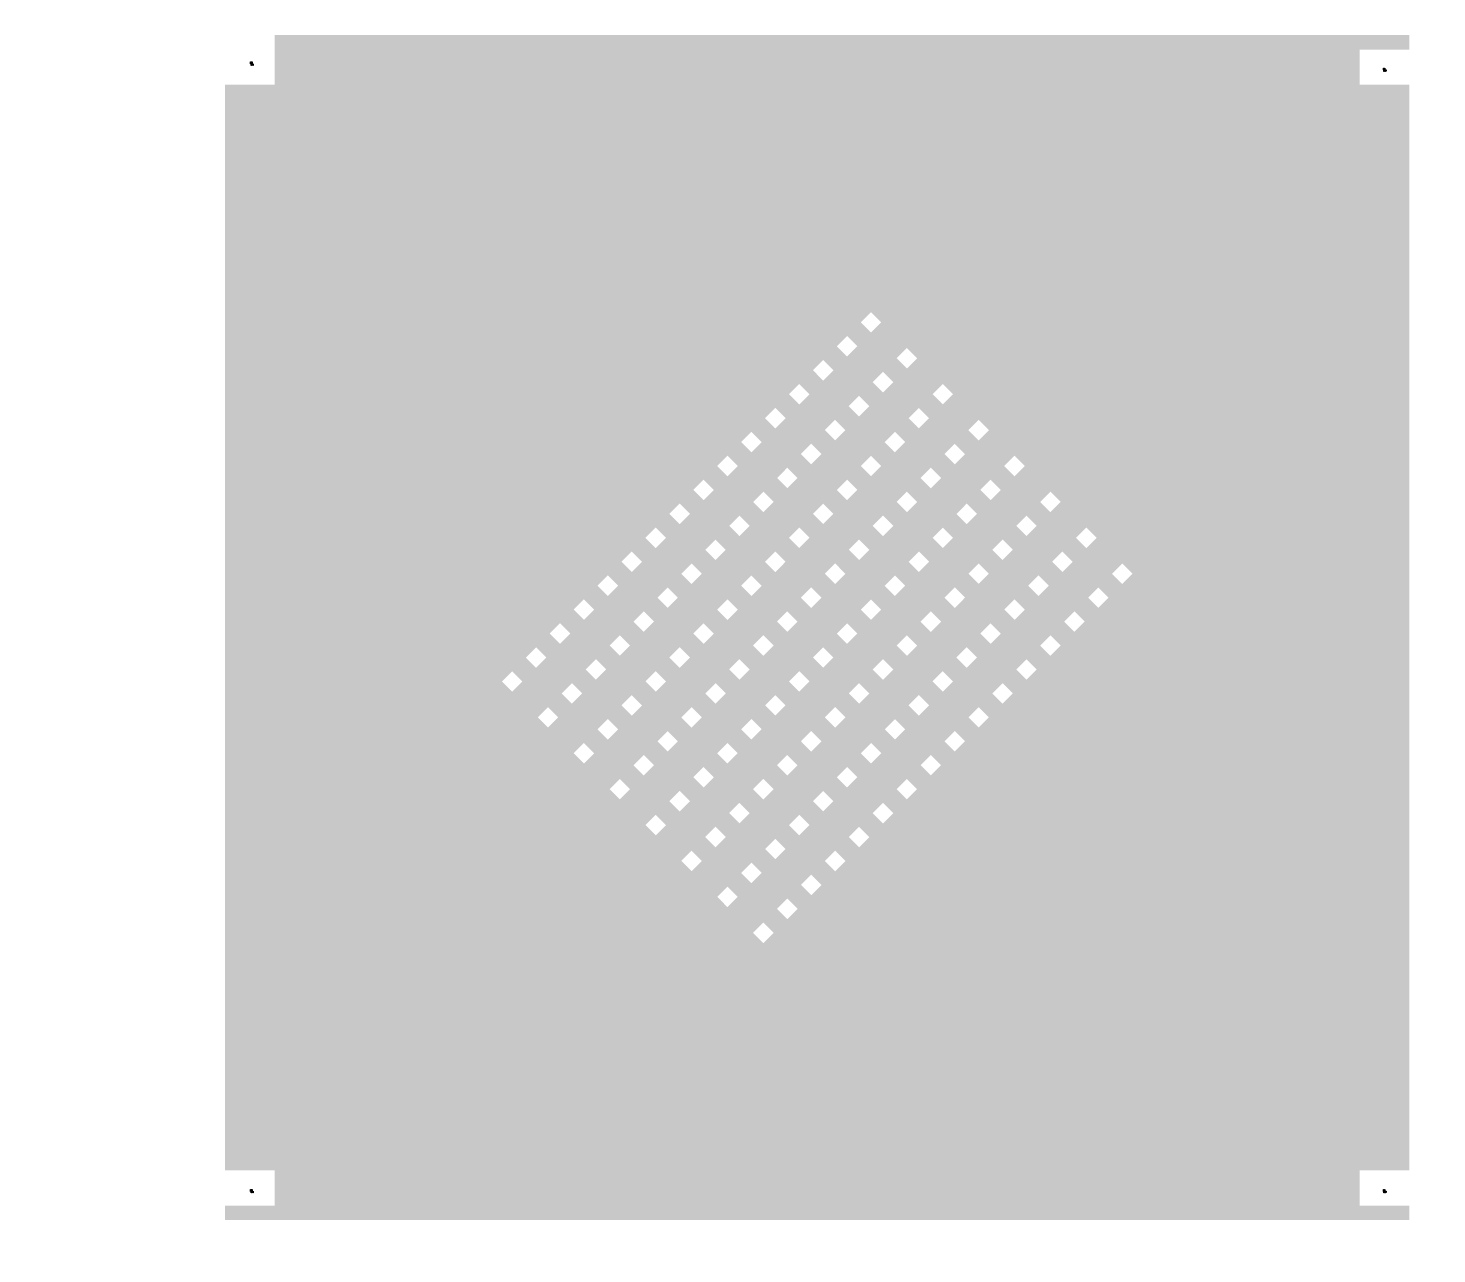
# Model space of a CAD drawing. Header units: inches. Extents: x -55000 to 163233, y -55008 to 54992.
# Drawn here: x -580 to 11078, y 11671 to 21808 of the extents above; entities that cross this region are included whole.
import ezdxf

# ---------------------------------------------------------------- set-up
doc = ezdxf.new("R2010")
doc.units = ezdxf.units.IN
doc.header["$MEASUREMENT"] = 0
doc.linetypes.add('ACAD_ISO07W100', pattern=[3, 0, -3])
doc.layers.get('0').update_dxf_attribs({"color": 20, "linetype": 'ACAD_ISO07W100'})
doc.layers.add('L10D0 Abs', color=4, linetype='Continuous')

# ---------------------------------------------------------------- blocks, each defined once
blk = doc.blocks.new('TUNE')
at = {"layer": 'L10D0 Abs'}
for points in [[(-10, 0), (-10, 12), (-14, 12), (-14, 28), (-10, 28), (-10, 16), (-6, 16), (-6, 28), (-2, 28), (-2, 12), (-6, 12), (-6, 0)], [(4, 0), (4, 6), (2, 6), (2, 14), (4, 14), (4, 8), (6, 8), (6, 14), (8, 14), (8, 6), (6, 6), (6, 0)]]:
    blk.add_lwpolyline(points, close=True, dxfattribs=at)

msp = doc.modelspace()

# ---------------------------------------------------------------- hatches: boundary and pattern name
at = {"layer": 'L10D0 Abs', "transparency": 33554483}
h = msp.add_hatch(color=256, dxfattribs=at)
h.dxf.hatch_style = 1
h.paths.add_polyline_path([(6480.33009, 19374.37121), (6395.47727, 19289.5184), (6310.62446, 19374.37121), (6395.47727, 19459.22402)], flags=16)
h.paths.add_polyline_path([(5589.37554, 14325.62879), (5504.52273, 14240.77598), (5419.66991, 14325.62879), (5504.52273, 14410.4816)], flags=16)
h.paths.add_polyline_path([(4599.42605, 16899.49747), (4514.57323, 16814.64466), (4429.72042, 16899.49747), (4514.57323, 16984.35029)], flags=16)
h.paths.add_polyline_path([(6777.31493, 19077.38636), (6692.46212, 18992.53355), (6607.60931, 19077.38636), (6692.46212, 19162.23917)], flags=16)
h.paths.add_polyline_path([(8559.22402, 17295.47727), (8474.37121, 17210.62446), (8389.5184, 17295.47727), (8474.37121, 17380.33009)], flags=16)
h.paths.add_polyline_path([(8361.23412, 17097.48737), (8276.38131, 17012.63456), (8191.5285, 17097.48737), (8276.38131, 17182.34019)], flags=16)
h.paths.add_polyline_path([(8163.24423, 16899.49747), (8078.39141, 16814.64466), (7993.5386, 16899.49747), (8078.39141, 16984.35029)], flags=16)
h.paths.add_polyline_path([(7965.25433, 16701.50758), (7880.40151, 16616.65476), (7795.5487, 16701.50758), (7880.40151, 16786.36039)], flags=16)
h.paths.add_polyline_path([(7767.26443, 16503.51768), (7682.41161, 16418.66486), (7597.5588, 16503.51768), (7682.41161, 16588.37049)], flags=16)
h.paths.add_polyline_path([(7569.27453, 16305.52778), (7484.42172, 16220.67496), (7399.5689, 16305.52778), (7484.42172, 16390.38059)], flags=16)
h.paths.add_polyline_path([(7371.28463, 16107.53788), (7286.43182, 16022.68507), (7201.579, 16107.53788), (7286.43182, 16192.39069)], flags=16)
h.paths.add_polyline_path([(7173.29473, 15909.54798), (7088.44192, 15824.69517), (7003.5891, 15909.54798), (7088.44192, 15994.40079)], flags=16)
h.paths.add_polyline_path([(6975.30483, 15711.55808), (6890.45202, 15626.70527), (6805.59921, 15711.55808), (6890.45202, 15796.4109)], flags=16)
h.paths.add_polyline_path([(6777.31493, 15513.56818), (6692.46212, 15428.71537), (6607.60931, 15513.56818), (6692.46212, 15598.421)], flags=16)
h.paths.add_polyline_path([(8262.23917, 17592.46212), (8177.38636, 17507.60931), (8092.53355, 17592.46212), (8177.38636, 17677.31493)], flags=16)
h.paths.add_polyline_path([(8064.24928, 17394.47222), (7979.39646, 17309.61941), (7894.54365, 17394.47222), (7979.39646, 17479.32504)], flags=16)
h.paths.add_polyline_path([(7866.25938, 17196.48232), (7781.40656, 17111.62951), (7696.55375, 17196.48232), (7781.40656, 17281.33514)], flags=16)
h.paths.add_polyline_path([(7668.26948, 16998.49242), (7583.41666, 16913.63961), (7498.56385, 16998.49242), (7583.41666, 17083.34524)], flags=16)
h.paths.add_polyline_path([(7470.27958, 16800.50253), (7385.42677, 16715.64971), (7300.57395, 16800.50253), (7385.42677, 16885.35534)], flags=16)
h.paths.add_polyline_path([(7272.28968, 16602.51263), (7187.43687, 16517.65981), (7102.58405, 16602.51263), (7187.43687, 16687.36544)], flags=16)
h.paths.add_polyline_path([(7074.29978, 16404.52273), (6989.44697, 16319.66991), (6904.59415, 16404.52273), (6989.44697, 16489.37554)], flags=16)
h.paths.add_polyline_path([(6876.30988, 16206.53283), (6791.45707, 16121.68002), (6706.60426, 16206.53283), (6791.45707, 16291.38564)], flags=16)
h.paths.add_polyline_path([(6678.31998, 16008.54293), (6593.46717, 15923.69012), (6508.61436, 16008.54293), (6593.46717, 16093.39574)], flags=16)
h.paths.add_polyline_path([(6480.33009, 15810.55303), (6395.47727, 15725.70022), (6310.62446, 15810.55303), (6395.47727, 15895.40585)], flags=16)
h.paths.add_polyline_path([(7965.25433, 17889.44697), (7880.40151, 17804.59415), (7795.5487, 17889.44697), (7880.40151, 17974.29978)], flags=16)
h.paths.add_polyline_path([(7767.26443, 17691.45707), (7682.41161, 17606.60426), (7597.5588, 17691.45707), (7682.41161, 17776.30988)], flags=16)
h.paths.add_polyline_path([(7569.27453, 17493.46717), (7484.42172, 17408.61436), (7399.5689, 17493.46717), (7484.42172, 17578.31998)], flags=16)
h.paths.add_polyline_path([(7371.28463, 17295.47727), (7286.43182, 17210.62446), (7201.579, 17295.47727), (7286.43182, 17380.33009)], flags=16)
h.paths.add_polyline_path([(7173.29473, 17097.48737), (7088.44192, 17012.63456), (7003.5891, 17097.48737), (7088.44192, 17182.34019)], flags=16)
h.paths.add_polyline_path([(6975.30483, 16899.49747), (6890.45202, 16814.64466), (6805.59921, 16899.49747), (6890.45202, 16984.35029)], flags=16)
h.paths.add_polyline_path([(6777.31493, 16701.50758), (6692.46212, 16616.65476), (6607.60931, 16701.50758), (6692.46212, 16786.36039)], flags=16)
h.paths.add_polyline_path([(6579.32504, 16503.51768), (6494.47222, 16418.66486), (6409.61941, 16503.51768), (6494.47222, 16588.37049)], flags=16)
h.paths.add_polyline_path([(6381.33514, 16305.52778), (6296.48232, 16220.67496), (6211.62951, 16305.52778), (6296.48232, 16390.38059)], flags=16)
h.paths.add_polyline_path([(6183.34524, 16107.53788), (6098.49242, 16022.68507), (6013.63961, 16107.53788), (6098.49242, 16192.39069)], flags=16)
h.paths.add_polyline_path([(7668.26948, 18186.43182), (7583.41666, 18101.579), (7498.56385, 18186.43182), (7583.41666, 18271.28463)], flags=16)
h.paths.add_polyline_path([(7470.27958, 17988.44192), (7385.42677, 17903.5891), (7300.57395, 17988.44192), (7385.42677, 18073.29473)], flags=16)
h.paths.add_polyline_path([(7272.28968, 17790.45202), (7187.43687, 17705.59921), (7102.58405, 17790.45202), (7187.43687, 17875.30483)], flags=16)
h.paths.add_polyline_path([(7074.29978, 17592.46212), (6989.44697, 17507.60931), (6904.59415, 17592.46212), (6989.44697, 17677.31493)], flags=16)
h.paths.add_polyline_path([(6876.30988, 17394.47222), (6791.45707, 17309.61941), (6706.60426, 17394.47222), (6791.45707, 17479.32504)], flags=16)
h.paths.add_polyline_path([(6678.31998, 17196.48232), (6593.46717, 17111.62951), (6508.61436, 17196.48232), (6593.46717, 17281.33514)], flags=16)
h.paths.add_polyline_path([(6480.33009, 16998.49242), (6395.47727, 16913.63961), (6310.62446, 16998.49242), (6395.47727, 17083.34524)], flags=16)
h.paths.add_polyline_path([(6282.34019, 16800.50253), (6197.48737, 16715.64971), (6112.63456, 16800.50253), (6197.48737, 16885.35534)], flags=16)
h.paths.add_polyline_path([(6084.35029, 16602.51263), (5999.49747, 16517.65981), (5914.64466, 16602.51263), (5999.49747, 16687.36544)], flags=16)
h.paths.add_polyline_path([(5886.36039, 16404.52273), (5801.50758, 16319.66991), (5716.65476, 16404.52273), (5801.50758, 16489.37554)], flags=16)
h.paths.add_polyline_path([(7371.28463, 18483.41666), (7286.43182, 18398.56385), (7201.579, 18483.41666), (7286.43182, 18568.26948)], flags=16)
h.paths.add_polyline_path([(7173.29473, 18285.42677), (7088.44192, 18200.57395), (7003.5891, 18285.42677), (7088.44192, 18370.27958)], flags=16)
h.paths.add_polyline_path([(6975.30483, 18087.43687), (6890.45202, 18002.58405), (6805.59921, 18087.43687), (6890.45202, 18172.28968)], flags=16)
h.paths.add_polyline_path([(6777.31493, 17889.44697), (6692.46212, 17804.59415), (6607.60931, 17889.44697), (6692.46212, 17974.29978)], flags=16)
h.paths.add_polyline_path([(6579.32504, 17691.45707), (6494.47222, 17606.60426), (6409.61941, 17691.45707), (6494.47222, 17776.30988)], flags=16)
h.paths.add_polyline_path([(6381.33514, 17493.46717), (6296.48232, 17408.61436), (6211.62951, 17493.46717), (6296.48232, 17578.31998)], flags=16)
h.paths.add_polyline_path([(6183.34524, 17295.47727), (6098.49242, 17210.62446), (6013.63961, 17295.47727), (6098.49242, 17380.33009)], flags=16)
h.paths.add_polyline_path([(5985.35534, 17097.48737), (5900.50253, 17012.63456), (5815.64971, 17097.48737), (5900.50253, 17182.34019)], flags=16)
h.paths.add_polyline_path([(5787.36544, 16899.49747), (5702.51263, 16814.64466), (5617.65981, 16899.49747), (5702.51263, 16984.35029)], flags=16)
h.paths.add_polyline_path([(5589.37554, 16701.50758), (5504.52273, 16616.65476), (5419.66991, 16701.50758), (5504.52273, 16786.36039)], flags=16)
h.paths.add_polyline_path([(7074.29978, 18780.40151), (6989.44697, 18695.5487), (6904.59415, 18780.40151), (6989.44697, 18865.25433)], flags=16)
h.paths.add_polyline_path([(6876.30988, 18582.41161), (6791.45707, 18497.5588), (6706.60426, 18582.41161), (6791.45707, 18667.26443)], flags=16)
h.paths.add_polyline_path([(6678.31998, 18384.42172), (6593.46717, 18299.5689), (6508.61436, 18384.42172), (6593.46717, 18469.27453)], flags=16)
h.paths.add_polyline_path([(6480.33009, 18186.43182), (6395.47727, 18101.579), (6310.62446, 18186.43182), (6395.47727, 18271.28463)], flags=16)
h.paths.add_polyline_path([(6282.34019, 17988.44192), (6197.48737, 17903.5891), (6112.63456, 17988.44192), (6197.48737, 18073.29473)], flags=16)
h.paths.add_polyline_path([(6084.35029, 17790.45202), (5999.49747, 17705.59921), (5914.64466, 17790.45202), (5999.49747, 17875.30483)], flags=16)
h.paths.add_polyline_path([(5886.36039, 17592.46212), (5801.50758, 17507.60931), (5716.65476, 17592.46212), (5801.50758, 17677.31493)], flags=16)
h.paths.add_polyline_path([(5688.37049, 17394.47222), (5603.51768, 17309.61941), (5518.66486, 17394.47222), (5603.51768, 17479.32504)], flags=16)
h.paths.add_polyline_path([(5490.38059, 17196.48232), (5405.52778, 17111.62951), (5320.67496, 17196.48232), (5405.52778, 17281.33514)], flags=16)
h.paths.add_polyline_path([(5292.39069, 16998.49242), (5207.53788, 16913.63961), (5122.68507, 16998.49242), (5207.53788, 17083.34524)], flags=16)
h.paths.add_polyline_path([(6579.32504, 18879.39646), (6494.47222, 18794.54365), (6409.61941, 18879.39646), (6494.47222, 18964.24928)], flags=16)
h.paths.add_polyline_path([(6381.33514, 18681.40656), (6296.48232, 18596.55375), (6211.62951, 18681.40656), (6296.48232, 18766.25938)], flags=16)
h.paths.add_polyline_path([(6183.34524, 18483.41666), (6098.49242, 18398.56385), (6013.63961, 18483.41666), (6098.49242, 18568.26948)], flags=16)
h.paths.add_polyline_path([(5985.35534, 18285.42677), (5900.50253, 18200.57395), (5815.64971, 18285.42677), (5900.50253, 18370.27958)], flags=16)
h.paths.add_polyline_path([(5787.36544, 18087.43687), (5702.51263, 18002.58405), (5617.65981, 18087.43687), (5702.51263, 18172.28968)], flags=16)
h.paths.add_polyline_path([(5589.37554, 17889.44697), (5504.52273, 17804.59415), (5419.66991, 17889.44697), (5504.52273, 17974.29978)], flags=16)
h.paths.add_polyline_path([(5391.38564, 17691.45707), (5306.53283, 17606.60426), (5221.68002, 17691.45707), (5306.53283, 17776.30988)], flags=16)
h.paths.add_polyline_path([(5193.39574, 17493.46717), (5108.54293, 17408.61436), (5023.69012, 17493.46717), (5108.54293, 17578.31998)], flags=16)
h.paths.add_polyline_path([(4995.40585, 17295.47727), (4910.55303, 17210.62446), (4825.70022, 17295.47727), (4910.55303, 17380.33009)], flags=16)
h.paths.add_polyline_path([(6282.34019, 19176.38131), (6197.48737, 19091.5285), (6112.63456, 19176.38131), (6197.48737, 19261.23412)], flags=16)
h.paths.add_polyline_path([(6084.35029, 18978.39141), (5999.49747, 18893.5386), (5914.64466, 18978.39141), (5999.49747, 19063.24423)], flags=16)
h.paths.add_polyline_path([(5886.36039, 18780.40151), (5801.50758, 18695.5487), (5716.65476, 18780.40151), (5801.50758, 18865.25433)], flags=16)
h.paths.add_polyline_path([(5688.37049, 18582.41161), (5603.51768, 18497.5588), (5518.66486, 18582.41161), (5603.51768, 18667.26443)], flags=16)
h.paths.add_polyline_path([(5490.38059, 18384.42172), (5405.52778, 18299.5689), (5320.67496, 18384.42172), (5405.52778, 18469.27453)], flags=16)
h.paths.add_polyline_path([(5292.39069, 18186.43182), (5207.53788, 18101.579), (5122.68507, 18186.43182), (5207.53788, 18271.28463)], flags=16)
h.paths.add_polyline_path([(5094.40079, 17988.44192), (5009.54798, 17903.5891), (4924.69517, 17988.44192), (5009.54798, 18073.29473)], flags=16)
h.paths.add_polyline_path([(4896.4109, 17790.45202), (4811.55808, 17705.59921), (4726.70527, 17790.45202), (4811.55808, 17875.30483)], flags=16)
h.paths.add_polyline_path([(4698.421, 17592.46212), (4613.56818, 17507.60931), (4528.71537, 17592.46212), (4613.56818, 17677.31493)], flags=16)
h.paths.add_polyline_path([(6579.32504, 15315.57828), (6494.47222, 15230.72547), (6409.61941, 15315.57828), (6494.47222, 15400.4311)], flags=16)
h.paths.add_polyline_path([(6381.33514, 15117.58839), (6296.48232, 15032.73557), (6211.62951, 15117.58839), (6296.48232, 15202.4412)], flags=16)
h.paths.add_polyline_path([(6183.34524, 14919.59849), (6098.49242, 14834.74567), (6013.63961, 14919.59849), (6098.49242, 15004.4513)], flags=16)
h.paths.add_polyline_path([(5985.35534, 14721.60859), (5900.50253, 14636.75577), (5815.64971, 14721.60859), (5900.50253, 14806.4614)], flags=16)
h.paths.add_polyline_path([(5787.36544, 14523.61869), (5702.51263, 14438.76588), (5617.65981, 14523.61869), (5702.51263, 14608.4715)], flags=16)
h.paths.add_polyline_path([(6282.34019, 15612.56313), (6197.48737, 15527.71032), (6112.63456, 15612.56313), (6197.48737, 15697.41595)], flags=16)
h.paths.add_polyline_path([(6084.35029, 15414.57323), (5999.49747, 15329.72042), (5914.64466, 15414.57323), (5999.49747, 15499.42605)], flags=16)
h.paths.add_polyline_path([(5886.36039, 15216.58334), (5801.50758, 15131.73052), (5716.65476, 15216.58334), (5801.50758, 15301.43615)], flags=16)
h.paths.add_polyline_path([(5688.37049, 15018.59344), (5603.51768, 14933.74062), (5518.66486, 15018.59344), (5603.51768, 15103.44625)], flags=16)
h.paths.add_polyline_path([(5490.38059, 14820.60354), (5405.52778, 14735.75072), (5320.67496, 14820.60354), (5405.52778, 14905.45635)], flags=16)
h.paths.add_polyline_path([(5292.39069, 14622.61364), (5207.53788, 14537.76083), (5122.68507, 14622.61364), (5207.53788, 14707.46645)], flags=16)
h.paths.add_polyline_path([(4500.4311, 17394.47222), (4415.57828, 17309.61941), (4330.72547, 17394.47222), (4415.57828, 17479.32504)], flags=16)
h.paths.add_polyline_path([(5985.35534, 15909.54798), (5900.50253, 15824.69517), (5815.64971, 15909.54798), (5900.50253, 15994.40079)], flags=16)
h.paths.add_polyline_path([(4995.40585, 14919.59849), (4910.55303, 14834.74567), (4825.70022, 14919.59849), (4910.55303, 15004.4513)], flags=16)
h.paths.add_polyline_path([(3510.4816, 16404.52273), (3425.62879, 16319.66991), (3340.77598, 16404.52273), (3425.62879, 16489.37554)], flags=16)
h.paths.add_polyline_path([(5094.40079, 16800.50253), (5009.54798, 16715.64971), (4924.69517, 16800.50253), (5009.54798, 16885.35534)], flags=16)
h.paths.add_polyline_path([(4797.41595, 17097.48737), (4712.56313, 17012.63456), (4627.71032, 17097.48737), (4712.56313, 17182.34019)], flags=16)
h.paths.add_polyline_path([(4302.4412, 17196.48232), (4217.58839, 17111.62951), (4132.73557, 17196.48232), (4217.58839, 17281.33514)], flags=16)
h.paths.add_polyline_path([(4104.4513, 16998.49242), (4019.59849, 16913.63961), (3934.74567, 16998.49242), (4019.59849, 17083.34524)], flags=16)
h.paths.add_polyline_path([(4698.421, 16404.52273), (4613.56818, 16319.66991), (4528.71537, 16404.52273), (4613.56818, 16489.37554)], flags=16)
h.paths.add_polyline_path([(5193.39574, 15117.58839), (5108.54293, 15032.73557), (5023.69012, 15117.58839), (5108.54293, 15202.4412)], flags=16)
h.paths.add_polyline_path([(5787.36544, 15711.55808), (5702.51263, 15626.70527), (5617.65981, 15711.55808), (5702.51263, 15796.4109)], flags=16)
h.paths.add_polyline_path([(5589.37554, 15513.56818), (5504.52273, 15428.71537), (5419.66991, 15513.56818), (5504.52273, 15598.421)], flags=16)
h.paths.add_polyline_path([(5391.38564, 15315.57828), (5306.53283, 15230.72547), (5221.68002, 15315.57828), (5306.53283, 15400.4311)], flags=16)
h.paths.add_polyline_path([(5688.37049, 16206.53283), (5603.51768, 16121.68002), (5518.66486, 16206.53283), (5603.51768, 16291.38564)], flags=16)
h.paths.add_polyline_path([(5490.38059, 16008.54293), (5405.52778, 15923.69012), (5320.67496, 16008.54293), (5405.52778, 16093.39574)], flags=16)
h.paths.add_polyline_path([(5292.39069, 15810.55303), (5207.53788, 15725.70022), (5122.68507, 15810.55303), (5207.53788, 15895.40585)], flags=16)
h.paths.add_polyline_path([(5094.40079, 15612.56313), (5009.54798, 15527.71032), (4924.69517, 15612.56313), (5009.54798, 15697.41595)], flags=16)
h.paths.add_polyline_path([(4896.4109, 15414.57323), (4811.55808, 15329.72042), (4726.70527, 15414.57323), (4811.55808, 15499.42605)], flags=16)
h.paths.add_polyline_path([(4698.421, 15216.58334), (4613.56818, 15131.73052), (4528.71537, 15216.58334), (4613.56818, 15301.43615)], flags=16)
h.paths.add_polyline_path([(5391.38564, 16503.51768), (5306.53283, 16418.66486), (5221.68002, 16503.51768), (5306.53283, 16588.37049)], flags=16)
h.paths.add_polyline_path([(5193.39574, 16305.52778), (5108.54293, 16220.67496), (5023.69012, 16305.52778), (5108.54293, 16390.38059)], flags=16)
h.paths.add_polyline_path([(4995.40585, 16107.53788), (4910.55303, 16022.68507), (4825.70022, 16107.53788), (4910.55303, 16192.39069)], flags=16)
h.paths.add_polyline_path([(4797.41595, 15909.54798), (4712.56313, 15824.69517), (4627.71032, 15909.54798), (4712.56313, 15994.40079)], flags=16)
h.paths.add_polyline_path([(4599.42605, 15711.55808), (4514.57323, 15626.70527), (4429.72042, 15711.55808), (4514.57323, 15796.4109)], flags=16)
h.paths.add_polyline_path([(4401.43615, 15513.56818), (4316.58334, 15428.71537), (4231.73052, 15513.56818), (4316.58334, 15598.421)], flags=16)
h.paths.add_polyline_path([(4896.4109, 16602.51263), (4811.55808, 16517.65981), (4726.70527, 16602.51263), (4811.55808, 16687.36544)], flags=16)
h.paths.add_polyline_path([(4500.4311, 16206.53283), (4415.57828, 16121.68002), (4330.72547, 16206.53283), (4415.57828, 16291.38564)], flags=16)
h.paths.add_polyline_path([(4302.4412, 16008.54293), (4217.58839, 15923.69012), (4132.73557, 16008.54293), (4217.58839, 16093.39574)], flags=16)
h.paths.add_polyline_path([(4104.4513, 15810.55303), (4019.59849, 15725.70022), (3934.74567, 15810.55303), (4019.59849, 15895.40585)], flags=16)
h.paths.add_polyline_path([(4401.43615, 16701.50758), (4316.58334, 16616.65476), (4231.73052, 16701.50758), (4316.58334, 16786.36039)], flags=16)
h.paths.add_polyline_path([(4203.44625, 16503.51768), (4118.59344, 16418.66486), (4033.74062, 16503.51768), (4118.59344, 16588.37049)], flags=16)
h.paths.add_polyline_path([(4005.45635, 16305.52778), (3920.60354, 16220.67496), (3835.75072, 16305.52778), (3920.60354, 16390.38059)], flags=16)
h.paths.add_polyline_path([(3807.46645, 16107.53788), (3722.61364, 16022.68507), (3637.76083, 16107.53788), (3722.61364, 16192.39069)], flags=16)
h.paths.add_polyline_path([(3906.4614, 16800.50253), (3821.60859, 16715.64971), (3736.75577, 16800.50253), (3821.60859, 16885.35534)], flags=16)
h.paths.add_polyline_path([(3708.4715, 16602.51263), (3623.61869, 16517.65981), (3538.76588, 16602.51263), (3623.61869, 16687.36544)], flags=16)
h.paths.add_polyline_path([(1050, 12360), (1460, 12360), (1460, 12070), (1050, 12070), (1050, 11950), (10850, 11950), (10850, 12070), (10440, 12070), (10440, 12360), (10850, 12360), (10850, 21340), (10440, 21340), (10440, 21630), (10850, 21630), (10850, 21750), (1460, 21750), (1460, 21340), (1050, 21340)])

# ---------------------------------------------------------------- linework, layer by layer
msp.add_circle((-19.81589, 126.61364), 50874.56217)

# ---------------------------------------------------------------- block references
for p in [(1275, 21500), (10650, 21450), (1275, 12175), (10650, 12175)]:
    msp.add_blockref('TUNE', p)

doc.saveas('drawing.dxf')
